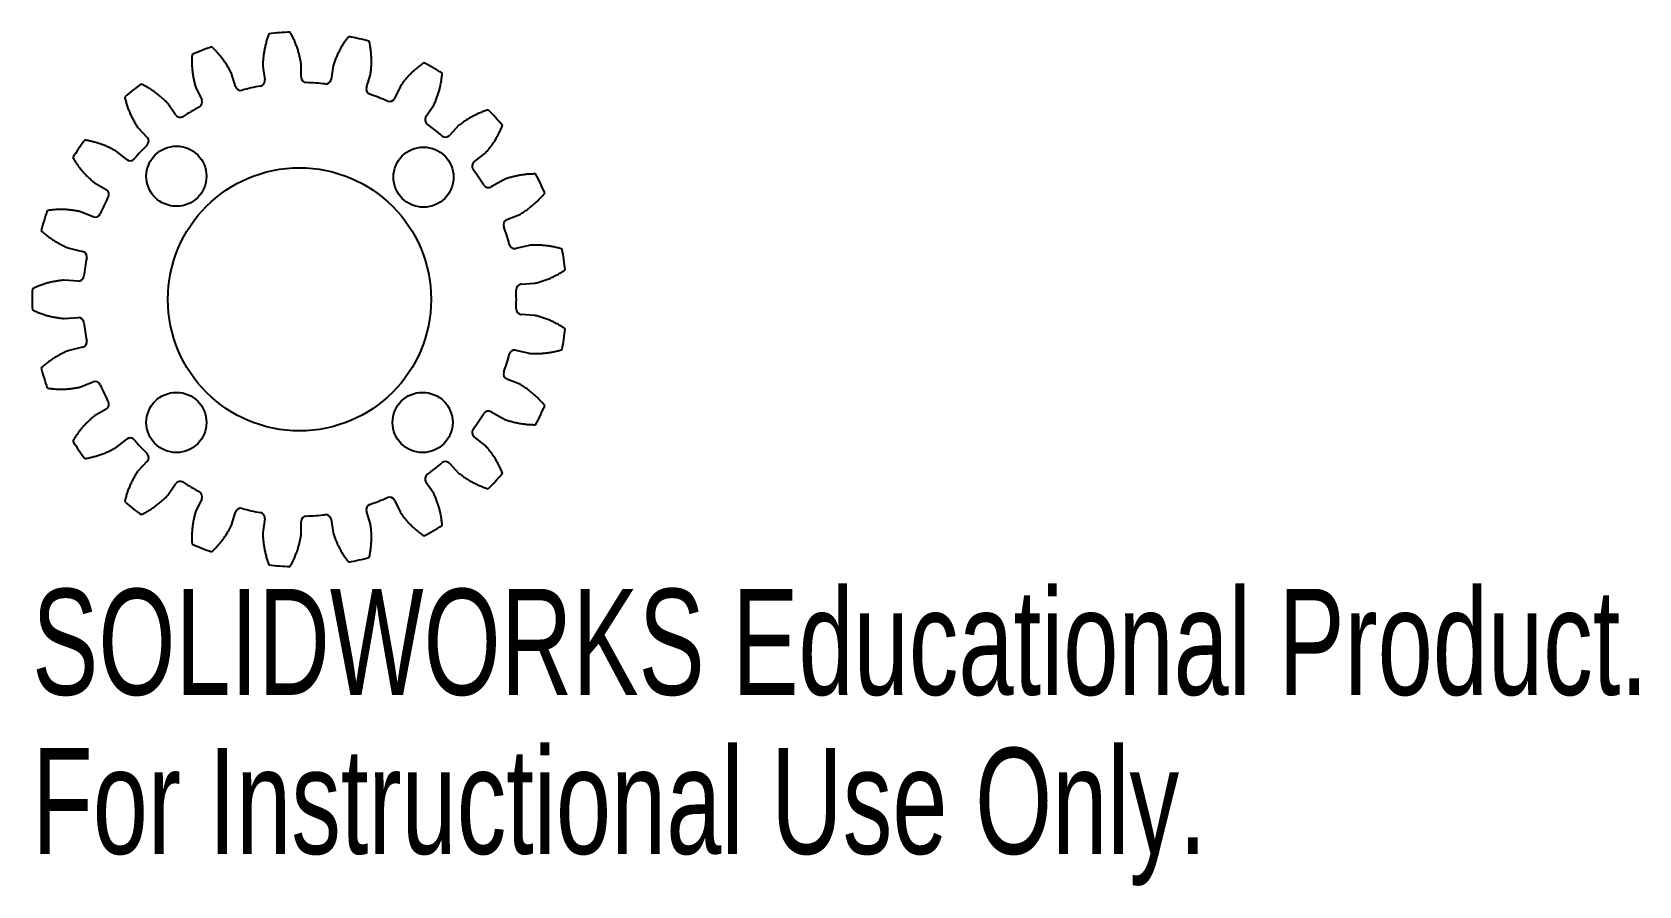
# Model space of a CAD drawing. Header units: inches. Extents: x -0.48 to 2.4, y -1.05 to 0.48.
import ezdxf

# ---------------------------------------------------------------- set-up
doc = ezdxf.new("R2010")
doc.units = ezdxf.units.IN
doc.header["$MEASUREMENT"] = 0
doc.styles.add('SLDTEXTSTYLE0', font='TXT', dxfattribs={"width": 0.7})

msp = doc.modelspace()

# ---------------------------------------------------------------- linework, layer by layer
at = {"color": 7, "linetype": 'Continuous', "lineweight": 25}
for p, q in [((-0.115, 0.382), (-0.1222, 0.4055)), ((-0.0658, 0.4184), (-0.0622, 0.394)), ((0.0028, 0.3989), (0.0028, 0.4236)), ((0.0604, 0.4192), (0.0567, 0.3949)), ((0.1202, 0.3804), (0.1275, 0.4039)), ((-0.1863, 0.3804), (-0.1756, 0.3582)), ((0.1813, 0.3828), (0.1706, 0.3606)), ((-0.2224, 0.3311), (-0.2363, 0.3515)), ((0.227, 0.328), (0.2409, 0.3484)), ((-0.2901, 0.3086), (-0.2733, 0.2906)), ((0.2861, 0.3124), (0.2693, 0.2943)), ((-0.3102, 0.2509), (-0.3294, 0.2662)), ((0.3136, 0.2466), (0.3329, 0.2619)), ((-0.3682, 0.2094), (-0.3468, 0.1971)), ((0.3654, 0.2142), (0.3441, 0.2018)), ((-0.3703, 0.1483), (-0.3933, 0.1573)), ((0.3723, 0.1432), (0.3953, 0.1522)), ((-0.4135, 0.0916), (-0.3895, 0.0861)), ((0.4123, 0.0969), (0.3883, 0.0914)), ((-0.3976, 0.0326), (-0.4222, 0.0344)), ((0.398, 0.0271), (0.4226, 0.0289)), ((0.4226, -0.0289), (0.398, -0.0271)), ((-0.4222, -0.0344), (-0.3976, -0.0326)), ((-0.3895, -0.0861), (-0.4135, -0.0916)), ((0.3883, -0.0914), (0.4123, -0.0969)), ((0.3953, -0.1522), (0.3723, -0.1432)), ((-0.3933, -0.1573), (-0.3703, -0.1483)), ((-0.3468, -0.1971), (-0.3682, -0.2094)), ((0.3441, -0.2018), (0.3654, -0.2142)), ((-0.3294, -0.2662), (-0.3102, -0.2509)), ((0.3329, -0.2619), (0.3136, -0.2466)), ((-0.2733, -0.2906), (-0.2901, -0.3086)), ((0.2693, -0.2943), (0.2861, -0.3124)), ((-0.2363, -0.3515), (-0.2224, -0.3311)), ((0.2409, -0.3484), (0.227, -0.328)), ((-0.1756, -0.3582), (-0.1863, -0.3804)), ((0.1706, -0.3606), (0.1813, -0.3828)), ((-0.1222, -0.4055), (-0.115, -0.382)), ((-0.0622, -0.394), (-0.0658, -0.4184)), ((0.0028, -0.4236), (0.0028, -0.3989)), ((0.0567, -0.3949), (0.0604, -0.4192)), ((0.1275, -0.4039), (0.1202, -0.3804))]:
    msp.add_line(p, q, dxfattribs=at)
for centre, radius in [((-0.221, 0.221), 0.054), ((0.2226, 0.2193), 0.054), ((0, 0), 0.2362), ((-0.221, -0.221), 0.054), ((0.221, -0.221), 0.054)]:
    msp.add_circle(centre, radius, dxfattribs=at)
for centre, radius, start, end in [((0, 0), 0.48, 92.0294, 96.542), ((0, 0), 0.48, 74.8866, 79.3991), ((0, 0), 0.48, 109.1723, 113.6848), ((0, 0), 0.48, 57.7437, 62.2562), ((0, 0), 0.48, 126.3152, 130.8277), ((-0.1056, 0.3849), 0.00982, 197.1429, 285.338), ((0, 0), 0.3893, 100.3763, 105.338), ((-0.0719, 0.3926), 0.00982, 280.3763, 8.5714), ((0.0126, 0.3989), 0.00982, 180, 268.1951), ((0, 0), 0.3893, 83.2334, 88.1951), ((0.047, 0.3963), 0.00982, 263.2334, 351.4286), ((0.1296, 0.3775), 0.00982, 162.8571, 251.0523), ((-0.1844, 0.354), 0.00982, 297.5191, 25.7143), ((0, 0), 0.3893, 66.0906, 71.0523), ((0.1618, 0.3649), 0.00982, 246.0906, 334.2857), ((-0.2143, 0.3367), 0.00982, 214.2857, 302.4808), ((0, 0), 0.3893, 117.5191, 122.4808), ((0.2351, 0.3225), 0.00982, 145.7143, 233.9094), ((0, 0), 0.48, 40.6009, 45.1134), ((-0.2805, 0.2839), 0.00982, 314.662, 42.8571), ((0, 0), 0.3893, 48.9477, 53.9094), ((0.2621, 0.301), 0.00982, 228.9477, 317.1428), ((0, 0), 0.48, 143.458, 147.9705), ((0, 0), 0.3893, 134.662, 139.6237), ((-0.304, 0.2585), 0.00982, 231.4286, 319.6237), ((0.3197, 0.2389), 0.00982, 128.5714, 216.7666), ((0, 0), 0.3893, 31.8049, 36.7666), ((0.3392, 0.2103), 0.00982, 211.8049, 300), ((0, 0), 0.48, 23.458, 27.9705), ((0, 0), 0.3893, 151.8049, 156.7666), ((-0.3518, 0.1886), 0.00982, 331.8049, 60), ((0, 0), 0.48, 160.6009, 165.1134), ((-0.3667, 0.1574), 0.00982, 248.5714, 336.7666), ((0.3759, 0.134), 0.00982, 111.4286, 199.6237), ((0, 0), 0.3893, 14.662, 19.6237), ((0.3861, 0.101), 0.00982, 194.662, 282.8571), ((0, 0), 0.48, 6.3152, 10.8277), ((-0.3917, 0.0765), 0.00982, 348.9477, 77.1428), ((0, 0), 0.3893, 168.9477, 173.9094), ((-0.3969, 0.0423), 0.00982, 265.7143, 353.9094), ((0, 0), 0.48, 177.7437, 182.2562), ((0.3987, 0.0173), 0.00982, 94.2857, 182.4808), ((0, 0), 0.3893, 357.5191, 2.4808), ((0.3987, -0.0173), 0.00982, 177.5191, 265.7143), ((-0.3969, -0.0423), 0.00982, 6.0906, 94.2857), ((0, 0), 0.3893, 186.0906, 191.0523), ((0, 0), 0.48, 349.1723, 353.6848), ((-0.3917, -0.0765), 0.00982, 282.8571, 11.0523), ((0, 0), 0.3893, 340.3763, 345.338), ((0.3861, -0.101), 0.00982, 77.1429, 165.338), ((0, 0), 0.48, 194.8866, 199.3991), ((0.3759, -0.134), 0.00982, 160.3763, 248.5714), ((-0.3667, -0.1574), 0.00982, 23.2334, 111.4286), ((0, 0), 0.3893, 203.2334, 208.1951), ((-0.3518, -0.1886), 0.00982, 300, 28.1951), ((0.3392, -0.2103), 0.00982, 60, 148.1951), ((0, 0), 0.48, 332.0294, 336.542), ((0, 0), 0.3893, 323.2334, 328.1951), ((0, 0), 0.48, 212.0294, 216.542), ((-0.304, -0.2585), 0.00982, 40.3763, 128.5714), ((0, 0), 0.3893, 220.3763, 225.338), ((0.3197, -0.2389), 0.00982, 143.2334, 231.4286), ((-0.2805, -0.2839), 0.00982, 317.1429, 45.338), ((0.2351, -0.3225), 0.00982, 126.0906, 214.2857), ((0, 0), 0.3893, 306.0906, 311.0523), ((0.2621, -0.301), 0.00982, 42.8571, 131.0523), ((0, 0), 0.48, 314.8866, 319.3991), ((-0.2143, -0.3367), 0.00982, 57.5191, 145.7143), ((0, 0), 0.3893, 237.5191, 242.4808), ((-0.1844, -0.354), 0.00982, 334.2857, 62.4808), ((0, 0), 0.48, 229.1723, 233.6848), ((0.1296, -0.3775), 0.00982, 108.9477, 197.1428), ((0, 0), 0.3893, 288.9477, 293.9094), ((0.1618, -0.3649), 0.00982, 25.7143, 113.9094), ((-0.1056, -0.3849), 0.00982, 74.662, 162.8571), ((0, 0), 0.3893, 254.662, 259.6237), ((-0.0719, -0.3926), 0.00982, 351.4286, 79.6237), ((0.0126, -0.3989), 0.00982, 91.8049, 180), ((0, 0), 0.3893, 271.8049, 276.7666), ((0.047, -0.3963), 0.00982, 8.5714, 96.7666), ((0, 0), 0.48, 297.7437, 302.2562), ((0, 0), 0.48, 246.3152, 250.8277), ((0, 0), 0.48, 263.458, 267.9705), ((0, 0), 0.48, 280.6009, 285.1134)]:
    msp.add_arc(centre, radius, start, end, dxfattribs=at)
for points in [[(-0.0547, 0.4769), (-0.0658, 0.4486), (-0.0658, 0.4184)], [(0.0028, 0.4236), (-0.0018, 0.4534), (-0.017, 0.4797)], [(0.0883, 0.4718), (0.0693, 0.4481), (0.0604, 0.4192)], [(0.1275, 0.4039), (0.1319, 0.4338), (0.1252, 0.4634)], [(-0.1928, 0.4396), (-0.1951, 0.4093), (-0.1863, 0.3804)], [(-0.1222, 0.4055), (-0.1354, 0.4327), (-0.1576, 0.4534)], [(0.2234, 0.4248), (0.1983, 0.4077), (0.1813, 0.3828)], [(0.2409, 0.3484), (0.2539, 0.3756), (0.2562, 0.4059)], [(-0.2363, 0.3515), (-0.2569, 0.3736), (-0.2843, 0.3868)], [(-0.3138, 0.3632), (-0.3071, 0.3336), (-0.2901, 0.3086)], [(0.3387, 0.3401), (0.3097, 0.3311), (0.2861, 0.3124)], [(0.3329, 0.2619), (0.3534, 0.2841), (0.3644, 0.3124)], [(-0.3294, 0.2662), (-0.3556, 0.2813), (-0.3856, 0.2858)], [(-0.4069, 0.2546), (-0.3918, 0.2283), (-0.3682, 0.2094)], [(0.4239, 0.2251), (0.3935, 0.2251), (0.3654, 0.2142)], [(0.3953, 0.1522), (0.4214, 0.1673), (0.4403, 0.1911)], [(-0.3933, 0.1573), (-0.4227, 0.164), (-0.4527, 0.1594)], [(-0.4639, 0.1233), (-0.4416, 0.1026), (-0.4135, 0.0916)], [(0.4715, 0.0902), (0.4424, 0.0991), (0.4123, 0.0969)], [(-0.4222, 0.0344), (-0.4523, 0.0321), (-0.4796, 0.0189)], [(0.4226, 0.0289), (0.452, 0.0357), (0.4771, 0.0528)], [(-0.4796, -0.0189), (-0.4523, -0.0321), (-0.4222, -0.0344)], [(0.4771, -0.0528), (0.452, -0.0357), (0.4226, -0.0289)], [(-0.4135, -0.0916), (-0.4416, -0.1026), (-0.4639, -0.1233)], [(0.4123, -0.0969), (0.4424, -0.0991), (0.4715, -0.0902)], [(-0.4527, -0.1594), (-0.4227, -0.164), (-0.3933, -0.1573)], [(0.4403, -0.1911), (0.4214, -0.1673), (0.3953, -0.1522)], [(-0.3682, -0.2094), (-0.3918, -0.2283), (-0.4069, -0.2546)], [(0.3654, -0.2142), (0.3935, -0.2251), (0.4239, -0.2251)], [(-0.3856, -0.2858), (-0.3556, -0.2813), (-0.3294, -0.2662)], [(0.3644, -0.3124), (0.3534, -0.2841), (0.3329, -0.2619)], [(-0.2901, -0.3086), (-0.3071, -0.3336), (-0.3138, -0.3632)], [(0.2861, -0.3124), (0.3097, -0.3311), (0.3387, -0.3401)], [(-0.2843, -0.3868), (-0.2569, -0.3736), (-0.2363, -0.3515)], [(0.2562, -0.4059), (0.2539, -0.3756), (0.2409, -0.3484)], [(-0.1863, -0.3804), (-0.1951, -0.4093), (-0.1928, -0.4396)], [(0.1813, -0.3828), (0.1983, -0.4077), (0.2234, -0.4248)], [(-0.1576, -0.4534), (-0.1354, -0.4327), (-0.1222, -0.4055)], [(-0.0658, -0.4184), (-0.0658, -0.4486), (-0.0547, -0.4769)], [(-0.017, -0.4797), (-0.0018, -0.4534), (0.0028, -0.4236)], [(0.0604, -0.4192), (0.0693, -0.4481), (0.0883, -0.4718)], [(0.1252, -0.4634), (0.1319, -0.4338), (0.1275, -0.4039)]]:
    msp.add_open_spline(points, degree=2, dxfattribs=at)

# ---------------------------------------------------------------- texts
at = {"color": 7, "linetype": 'Continuous', "char_height": 0.1903, "attachment_point": 1, "style": 'SLDTEXTSTYLE0'}
for s, insert in [('SOLIDWORKS Educational Product.', (-0.48, -0.5198)), ('For Instructional Use Only.', (-0.48, -0.8053))]:
    msp.add_mtext(s, dxfattribs=dict(at, insert=insert))

doc.saveas('drawing.dxf')
